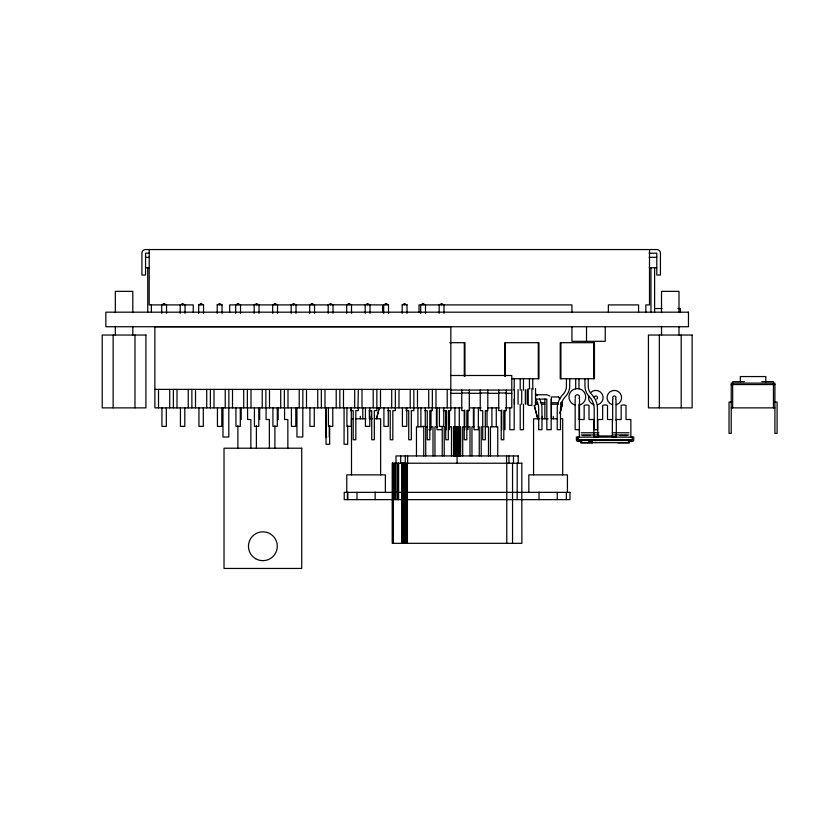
<?xml version="1.0" encoding="UTF-8"?>
<svg xmlns="http://www.w3.org/2000/svg" width="818" height="818" viewBox="0 0 818 818"><rect width="100%" height="100%" fill="white"/><g stroke="black" fill="none" stroke-linecap="round" stroke-linejoin="round"><path stroke-width="1.23" d="M379.337 407.681L376.474 418.796L379.286 408.08M559.941 413.438L562.283 404.225L562.283 402.773L560.565 402.773M560.074 412.845L562.365 404.225L561.997 402.19M589.962 442.231L589.982 442.211A3.906 3.098 -90 0 1 591.69 441.106M166.535 313.345L166.535 304.807L164.091 303.734L161.708 304.807L161.708 313.345M185.032 313.345L185.032 304.807L182.588 303.734L180.205 304.807L180.205 313.345M198.702 313.345L198.702 304.807L201.085 303.734L203.529 304.807L203.529 313.345M217.199 313.345L217.199 304.807L219.592 303.734L222.026 304.807L222.026 313.345M240.523 313.345L240.523 304.807L238.089 303.734L235.696 304.807L235.696 313.345M259.03 313.345L259.03 304.807L256.586 303.734L254.193 304.807L254.193 313.345M277.527 313.345L277.527 304.807L275.083 303.734L272.691 304.807L272.691 313.345M296.024 313.345L296.024 304.807L293.58 303.734L291.198 304.807L291.198 313.345M314.521 313.345L314.521 304.807L312.077 303.734L309.695 304.807L309.695 313.345M328.192 313.345L328.192 304.807L330.574 303.734L333.018 304.807L333.018 313.345M351.515 313.345L351.515 304.807L349.071 303.734L346.689 304.807L346.689 313.345M370.012 313.345L370.012 304.807L367.568 303.734L365.186 304.807L365.186 313.345M383.683 313.345L383.683 304.807L386.065 303.734L388.509 304.807L388.509 313.345M402.18 313.345L402.18 304.807L404.562 303.734L407.006 304.807L407.006 313.345M425.503 313.345L425.503 304.807L423.059 303.734L420.677 304.807L420.677 313.345M444 313.345L444 304.807L441.567 303.734L439.174 304.807L439.174 313.345M358.427 407.845L358.877 407.742A3.64 3.517 -90 0 1 357.967 407.875L358.345 389.388M149.387 253.191L145.553 253.191L145.553 275.032L141.913 275.032L141.913 253.191A3.64 3.64 0 0 1 145.553 249.551L656.793 249.551A3.64 3.64 0 0 1 660.433 253.191L660.433 275.032L656.793 275.032L656.793 253.191L649.124 253.191M145.553 257.312L149.387 257.312M649.124 257.312L656.793 257.312M145.553 267.752L149.387 267.752M649.124 267.752L656.793 267.752M198.702 304.807L203.529 304.807M217.199 304.807L222.026 304.807M327.803 304.899L229.664 304.899L229.664 312.179M328.192 304.807L382.599 304.899L382.599 312.179M383.683 304.807L388.509 304.807M402.18 304.807L407.006 304.807M654.605 308.539L661.987 308.539M677.969 308.539L680.423 308.539L680.423 312.179M449.757 342.691L464.972 342.691L464.972 376.26M450.442 375.493L511.782 375.493L511.782 407.875L505.391 407.875M511.731 378.744L538.96 378.744L538.96 342.691L504.726 342.691L504.726 376.26M732.672 381.658L744.329 381.658M761.803 381.658L773.46 381.658M731.22 384.562L774.912 384.562M154.878 389.388L450.841 389.388M450.81 390.053L511.782 390.053M461.741 392.967L469.307 392.967M480.238 392.967L487.804 392.967M498.735 392.967L506.301 392.967M450.442 393.305L461.945 393.305M469.614 393.305L481.107 393.305M487.497 393.305L499 393.305M505.391 393.305L511.782 393.305M535.534 394.777L546.966 394.777L549.911 396.045M535.534 399.112L546.823 399.133L546.843 429.716L551.179 429.716L551.179 398.99M731.22 402.047L729.032 402.047L729.032 433.356L731.22 433.356L731.22 383.11L774.912 383.11L774.912 433.356L777.1 433.356L777.1 402.047L774.912 402.047M535.269 402.773L537.498 402.773M540.453 402.773L544.86 402.773M551.414 402.773L558.162 402.773M535.269 404.225L537.498 404.225M541.618 404.225L544.86 404.225M551.414 404.225L558.162 404.225M560.565 404.225L562.283 404.225M461.945 407.875L154.878 407.885L154.878 326.75L450.841 326.75L450.81 410.636L448.325 410.636L448.325 439.767L445.728 439.767L445.728 410.636L443.233 410.636M469.614 407.875L481.107 407.875M487.497 407.875L499 407.875M731.22 407.875L774.912 407.875M369.245 410.636L371.74 410.636L371.74 439.767L374.327 439.767L374.327 410.636L376.822 410.636L376.822 408.1M387.742 410.636L390.237 410.636L390.237 439.767L392.824 439.767L392.824 410.636L395.319 410.636L395.319 408.1M424.736 410.636L427.231 410.636L427.231 439.767L429.828 439.767L429.828 410.636L432.313 410.636L432.313 408.1M353.458 418.796L351.505 418.796L351.505 474.869M355.728 418.796L366.065 418.796M372.18 418.796L369.347 418.796L369.347 410.462M374.358 418.796L380.636 418.796L380.636 474.869M539.849 418.796L533.571 418.796L533.571 474.869M542.027 418.796L548.132 418.796M557.426 418.796L551.414 418.796L551.414 396.945L558.541 396.945L559.062 397.712M560.749 418.796L562.702 418.796L562.702 474.869M427.538 426.802L425.718 426.802L425.718 455.933M430.299 426.802L432.998 426.802L432.998 455.933M437.63 426.802L434.961 426.802L434.961 455.933M441.178 426.802L442.241 426.802L442.241 455.933M446.311 426.802L444.215 426.802L444.215 455.933M449.399 426.802L451.495 426.802L451.495 455.933M465.37 426.802L462.712 426.802L462.712 455.933M467.293 426.802L469.992 426.802L469.992 455.933M474.051 426.802L471.955 426.802L471.955 455.933M478.172 426.802L479.246 426.802L479.246 455.933M483.029 426.802L481.209 426.802L481.209 455.933M484.849 426.802L488.489 426.802L488.489 455.933M428.806 429.716L430.994 429.716L430.994 410.002M441.352 429.716L437.016 429.716L437.016 407.599M579.522 429.716L575.156 429.716L575.156 399.133M581.189 432.773L598.899 432.773M612.232 432.773L628.981 432.773M581.189 434.961L598.899 434.961M612.232 434.961L628.981 434.961M582.937 435.513L590.238 435.513M619.942 435.513L627.222 435.513M597.805 435.943L612.365 435.943M326.781 437.006L325.942 437.006L325.942 407.691M329.235 437.006L329.296 425.534M594.165 437.006L597.508 437.006M612.713 437.006L615.954 437.006M632.171 437.149L577.989 437.149L577.989 439.767L632.171 439.767M581.434 439.91L577.845 439.91L577.845 437.006L576.393 437.006L576.393 439.91A1.452 1.452 0 0 0 577.845 441.372L581.731 441.372M628.735 439.91L632.324 439.91L632.324 437.006L633.776 437.006L633.776 439.91A1.452 1.452 0 0 1 632.324 441.372L628.439 441.372M580.831 440.493L587.958 440.493A7.239 5.746 -90 0 1 592.958 440.493L629.339 440.493M580.831 442.671L629.339 442.671M580.77 442.824L592.406 442.824M617.764 442.824L629.4 442.824M518.223 455.933L395.984 455.933L396.004 463.223M558.479 396.945L559.88 399.041M537.733 418.796L534.277 405.38M534.277 405.697L537.794 418.796M773.46 383.11L773.46 407.875M765.812 382.016L765.812 376.556L740.321 376.556L740.321 382.016M732.672 383.11L732.672 407.875M681.19 335.043L681.19 407.875M679.001 312.568L679.001 291.351L661.527 291.351L661.527 312.568M679.001 326.31L679.001 335.043M661.527 326.31L661.527 335.043M659.339 335.043L659.339 407.875M654.605 267.752L654.605 312.179M650.964 267.752L650.964 312.179M649.512 249.551L649.512 304.899L645.862 304.899L645.862 312.179M638.582 312.179L638.582 304.899L608.357 304.899L608.357 312.179M630.862 437.364L630.862 419.522L626.005 419.522L626.005 405.442A6.319 6.319 0 0 0 621.159 405.442L621.159 419.522L616.302 419.522L616.302 437.364M630.862 439.91L630.862 441.372M616.005 399.501L616.005 420.432M612.662 399.501L612.662 420.432M612.365 437.149L612.365 419.522L607.508 419.522L607.508 405.483A5.849 5.849 0 0 0 602.661 405.483L602.661 419.522L597.805 419.522L597.805 437.149M605.248 326.74L605.248 341.31L571.946 341.31L571.946 326.74M593.868 437.364L593.868 419.522L589.011 419.522L589.011 405.442A6.319 6.319 0 0 0 584.154 405.442L584.154 419.522L579.308 419.522L579.308 437.364M593.776 342.691L593.776 378.744M588.224 378.744L588.254 386.822A11.933 11.933 0 0 0 591.302 394.02L591.987 394.736A20.685 20.685 0 0 1 597.437 407.487L597.477 429.716L594.195 429.716L594.195 408.765A17.423 17.423 0 0 0 589.573 396.945A15.215 15.215 0 0 1 584.952 386.024L584.952 378.744M586.516 326.74L586.516 341.31M579.522 399.133L579.522 419.522M579.308 439.91L579.308 441.372M578.98 378.744L578.98 388.939M578.98 404.225L578.98 419.522M575.698 378.744L575.698 388.939M571.946 312.179L571.946 304.899L419.01 304.899L419.01 312.179M569.727 378.744L569.727 386.024A15.215 15.215 0 0 1 565.105 396.945A17.423 17.423 0 0 0 560.483 408.765L560.483 429.716L557.201 429.716L557.242 407.487A20.685 20.685 0 0 1 562.682 394.736L563.377 394.02A11.933 11.933 0 0 0 566.424 386.822L566.455 378.744M567.436 492.354L567.436 474.869L528.837 474.869L528.837 492.354M566.342 492.354L566.342 499.634M560.903 342.691L560.903 378.744M557.242 492.354L557.242 499.634M553.316 416.372L553.316 418.796M544.86 398.969L544.86 418.796M542.395 416.372L542.395 418.796M539.031 492.027L539.031 499.634M538.285 342.691L538.285 378.744M535.534 388.57L535.534 405.319M532.733 378.744L532.763 386.822A11.933 11.933 0 0 0 533.152 389.174M531.894 388.57L531.894 405.319L528.254 405.319L528.254 388.57M529.45 378.744L529.45 386.024A15.215 15.215 0 0 0 529.757 389.051M527.16 389.665L527.16 404.225M525.34 389.665L525.34 404.225M523.479 378.744L523.479 390.206M523.479 404.225L523.479 429.716L520.207 429.716L520.207 404.225M521.7 389.665L521.7 404.225M520.207 378.744L520.207 390.206M518.203 455.933L518.203 463.223M518.06 389.665L518.06 404.225M517.18 463.223L517.18 499.634M514.42 389.665L514.42 404.225M514.236 378.744L514.236 386.024A15.215 15.215 0 0 1 513.694 390.033M514.195 398.99L514.195 429.716L509.829 429.716L509.829 408.151M513.489 455.933L513.489 463.223M512.538 463.223L512.538 543.326M508.96 455.933L508.96 463.223M506.782 463.223L506.782 543.326M506.567 455.933L506.567 463.223M506.301 390.053L506.301 410.636L503.816 410.636L503.816 439.767L501.219 439.767L501.219 410.636L498.735 410.636L498.735 390.053M505.401 342.691L505.401 376.26M504.982 410.002L504.982 429.716M501.71 409.951L501.71 429.716M497.743 455.933L497.743 426.802L490.452 426.802L490.452 455.933M496.281 407.804L496.281 426.802M491.915 407.804L491.915 426.802M487.804 390.053L487.804 410.636L485.319 410.636L485.319 439.767L482.722 439.767L482.722 410.636L480.238 410.636L480.238 390.053M487.037 410.339L487.037 426.802M478.366 408.151L478.366 429.716L474 429.716L474 407.589M473.417 407.804L473.417 426.802M469.307 390.053L469.307 410.636L466.822 410.636L466.822 439.767L464.225 439.767L464.225 410.636L461.741 410.636L461.741 390.053M467.988 409.951L467.988 429.716M464.716 410.002L464.716 429.716M464.287 342.691L464.287 376.26M460.616 455.933L460.738 426.802L453.458 426.802L453.581 455.933M460.258 426.802L460.258 455.933M459.675 426.802L459.675 455.933M459.287 407.804L459.287 426.802M458.918 426.802L458.918 455.933M458.039 426.802L458.039 455.933M457.098 426.802L457.098 463.223M456.158 426.802L456.158 455.933M455.278 426.802L455.278 455.933M454.92 407.804L454.92 426.802M454.532 426.802L454.532 455.933M453.939 426.802L453.949 455.933M449.491 410.605L449.491 429.716M447.201 389.388L447.201 407.885M446.219 410.605L446.219 429.716M443.775 407.885L443.775 426.382L439.409 426.382L439.409 407.885M441.567 303.734L441.567 304.807M436.423 407.804L436.423 426.802M435.984 389.388L435.984 407.885M432.344 389.388L432.344 407.885M428.704 389.388L428.704 407.885M425.278 407.885L425.278 426.382L420.912 426.382L420.912 407.885M423.744 455.933L423.744 426.802L416.464 426.802L416.464 455.933M423.059 303.734L423.059 304.807M417.916 407.804L417.916 426.802M417.487 389.388L417.487 407.885M413.847 389.388L413.847 407.885M413.816 408.1L413.816 410.636L411.321 410.636L411.321 439.767L408.734 439.767L408.734 410.636L406.239 410.636L406.239 408.11M410.207 389.388L410.207 407.885M407.64 455.933L407.64 463.223M407.425 463.223L407.425 543.326M406.781 407.885L406.781 426.382L402.405 426.382L402.405 407.885M406.74 463.223L406.74 543.326M406.065 463.223L406.065 543.326M405.411 463.223L405.411 543.326M405.247 455.933L405.247 463.223M404.787 463.223L404.787 543.326M404.562 303.734L404.562 304.807M404.194 463.223L404.194 543.326M403.652 463.223L403.652 543.326M403.162 463.223L403.162 543.326M402.722 463.223L402.722 543.326M402.354 463.223L402.354 543.326M402.047 463.223L402.047 543.326M401.822 463.223L401.822 543.326M401.669 463.223L401.669 543.326M400.708 455.933L400.708 463.223M398.99 389.388L398.99 407.885M398.632 463.223L398.632 499.634M398.11 463.223L398.11 499.634M397.016 463.223L397.016 499.634M395.493 463.223L395.493 499.634M395.35 389.388L395.35 407.885M394.746 463.223L394.746 499.634M392.977 463.223L392.977 543.326M392.691 463.223L392.691 543.326M392.487 463.223L392.487 543.326M391.699 389.388L391.699 407.885M388.284 407.885L388.284 426.382L383.908 426.382L383.908 407.885M386.065 303.734L386.065 304.807M385.37 492.354L385.37 474.869L346.771 474.869L346.771 492.354M380.493 389.388L380.493 407.885M376.842 389.388L376.842 407.885M375.176 492.037L375.176 499.634M373.202 389.388L373.202 407.885M371.249 416.372L371.249 418.796M369.787 407.885L369.787 426.382L365.411 426.382L365.411 407.885M367.568 303.734L367.568 304.807M362.793 407.875L362.793 418.796M361.996 389.388L361.996 407.885M360.329 416.372L360.329 418.796M358.325 408.1L358.325 410.636L355.81 410.636L355.81 439.767L353.212 439.767L353.212 410.636L350.728 410.636L350.728 408.11M356.965 492.354L356.965 499.634M354.705 389.388L354.705 407.885M351.29 407.885L351.29 426.382L346.914 426.382L346.914 407.885M349.071 303.734L349.071 304.807M347.865 492.354L347.865 499.634M347.711 425.452L347.711 444.286L344.071 444.286L344.071 407.875M347.384 492.354L347.384 499.634M343.488 389.388L343.488 407.885M339.848 389.388L339.848 407.885M336.208 389.388L336.208 407.885M332.783 407.885L332.783 426.382L328.417 426.382L328.417 407.885M330.574 303.734L330.574 304.807M329.654 425.452L329.654 444.286L326.024 444.286L326.024 407.875M324.991 389.388L324.991 407.885M321.351 389.388L321.351 407.885M317.711 389.388L317.711 407.885M314.286 407.885L314.286 426.382L309.92 426.382L309.92 407.885M312.077 303.734L312.077 304.807M306.494 389.388L306.494 407.885M302.854 389.388L302.783 437.006L296.954 437.006L296.954 407.926M299.214 389.388L299.214 407.885M295.789 407.885L295.789 426.382L291.423 426.382L291.423 407.885M293.58 303.734L293.58 304.807M287.997 389.388L287.997 407.885M287.854 448.213L287.854 419.522L284.572 419.522L284.572 408.059M284.357 389.388L284.357 407.885M280.717 389.388L280.717 407.885M278.171 408.059L278.171 419.522M277.292 407.885L277.292 426.382L272.926 426.382L272.926 407.885M275.083 303.734L275.083 304.807M274.889 425.759L274.889 448.213M269.5 389.388L269.5 407.885M269.357 448.213L269.357 419.522L266.075 419.522L266.075 408.059M265.86 389.388L265.86 407.885M262.22 389.388L262.22 407.885M259.674 408.059L259.674 419.522M258.795 407.885L258.795 426.382L254.429 426.382L254.429 407.885M256.586 303.734L256.586 304.807M256.392 425.759L256.392 448.213M251.003 389.388L251.003 407.885M250.86 448.213L250.86 419.522L247.578 419.522L247.578 408.059M247.363 389.388L247.363 407.885M243.723 389.388L243.723 407.885M241.177 408.059L241.177 419.522M240.298 407.885L240.298 426.382L235.932 426.382L235.932 407.885M238.089 303.734L238.089 304.807M237.895 425.759L237.895 448.213M232.506 389.388L232.506 407.885M228.866 389.388L228.866 407.885M228.795 407.967L228.795 437.006L222.966 437.006L222.966 407.681M225.226 389.388L225.226 407.885M221.801 407.885L221.801 426.382L217.435 426.382L217.435 407.885M219.592 303.734L219.592 304.807M214.009 389.388L214.009 407.885M210.369 389.388L210.369 407.885M206.729 389.388L206.729 407.885M203.304 407.885L203.304 426.382L198.938 426.382L198.938 407.885M201.085 303.734L201.085 304.807M195.512 389.388L195.512 407.885M193.252 312.179L193.252 304.899L149.193 304.899L149.193 249.551M191.872 389.388L191.872 407.885M188.232 389.388L188.232 407.885M184.807 407.885L184.807 426.382L180.43 426.382L180.43 407.885M182.588 303.734L182.588 304.807M177.015 389.388L177.015 407.885M173.375 389.388L173.375 407.885M169.725 389.388L169.725 407.885M166.31 407.885L166.31 426.382L161.933 426.382L161.933 407.885M164.091 303.734L164.091 304.807M158.518 389.388L158.518 407.885M151.381 304.562L151.381 312.179M147.741 267.752L147.741 312.179M134.99 335.043L134.99 407.875M132.802 312.568L132.802 291.351L115.328 291.351L115.328 312.568M132.802 326.31L132.802 335.043M115.328 326.31L115.328 335.043M113.14 335.043L113.14 407.875M535.442 398.622A17.423 17.423 0 0 1 538.704 408.765L538.704 429.716L541.976 429.716L541.945 407.487A20.685 20.685 0 0 0 539.471 398.898M537.334 395.697A20.685 20.685 0 0 0 536.496 394.736L535.81 394.02A11.933 11.933 0 0 1 535.299 393.407M575.166 405.033A8.374 8.374 0 0 1 570.473 392.139A8.374 8.374 0 0 1 584.195 392.139A8.374 8.374 0 0 1 579.502 405.033M575.473 398.09A2.188 2.188 0 0 1 576.036 395.186A2.188 2.188 0 0 1 578.97 395.503A2.188 2.188 0 0 1 578.919 398.448M587.938 442.671A3.906 3.098 -90 0 1 592.958 442.671M595.616 442.282A2.822 2.239 -90 0 1 595.841 442.671M592.017 442.671A2.822 2.239 -90 0 1 592.518 441.955M612.447 404.705A7.28 7.28 0 0 1 608.367 393.499A7.28 7.28 0 0 1 620.3 393.499A7.28 7.28 0 0 1 616.22 404.705M613.152 398.857A1.677 1.677 0 0 1 613.152 396.495A1.677 1.677 0 0 1 615.514 396.495A1.677 1.677 0 0 1 615.514 398.857M590.688 392.528A7.28 7.28 0 0 1 602.14 394.031A7.28 7.28 0 0 1 597.723 404.705M593.95 404.705A7.28 7.28 0 0 1 588.796 395.789M594.216 397.241A1.677 1.677 0 0 1 596.854 396.352A1.677 1.677 0 0 1 596.67 399.123M688.47 312.179L105.859 312.179L105.859 326.74L688.47 326.74L688.47 312.179M145.911 335.043L102.219 335.043L102.219 407.875L145.911 407.875L145.911 335.043M692.11 335.043L648.418 335.043L648.418 407.875L692.11 407.875L692.11 335.043M594.451 342.691L560.228 342.691L560.228 378.744L594.451 378.744L594.451 342.691M301.73 448.213L224.02 448.213L224.02 568.449L301.73 568.449L301.73 448.213M521.874 463.223L392.333 463.223L392.333 543.326L521.874 543.326L521.812 463.223M569.982 492.354L344.225 492.354L344.225 499.634L569.982 499.634L569.982 492.354M255.666 558.725A14.417 14.417 0 0 0 277.292 546.24A14.417 14.417 0 0 0 255.666 533.755A14.417 14.417 0 0 0 255.666 558.725"/></g></svg>
